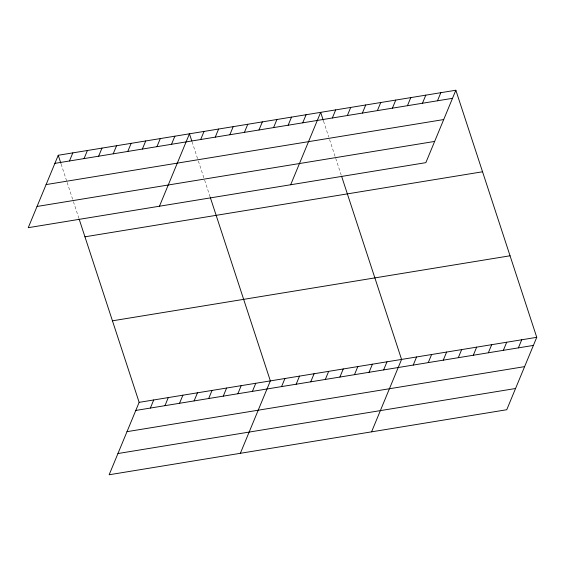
<?xml version="1.0" encoding="UTF-8"?>
<svg xmlns="http://www.w3.org/2000/svg" width="565" height="565" viewBox="0 0 565 565"><rect width="100%" height="100%" fill="white"/><g stroke="black" fill="none" stroke-linecap="round" stroke-linejoin="round"><path stroke-width="0.42" stroke-dasharray="2.83 2.12" d="M323.54 121.143L328.781 137.133M329.565 139.527L341.338 175.503M192.072 141.801L198.089 160.192M198.35 160.99L204.375 179.373M204.636 180.171L210.131 196.959M61.126 164.062L66.882 181.648M67.143 182.446L73.16 200.836M73.422 201.634L78.923 218.422"/><path stroke-width="0.85" d="M58.244 155.269L28.25 227.681L425.855 162.649L455.849 90.238L58.244 155.269L60.865 163.264M69.474 160.976L72.821 152.882M84.051 158.596L87.406 150.502M98.628 156.208L101.983 148.115M113.205 153.821L116.559 145.728M127.789 151.441L131.137 143.348M142.366 149.054L145.721 140.96M156.943 146.667L160.298 138.58M171.52 144.287L174.875 136.193M159.457 206.218L189.452 133.806L191.81 141.003M200.681 139.52L204.036 131.426M215.258 137.133L218.613 129.039M229.842 134.745L233.19 126.659M244.419 132.365L247.767 124.272M79.185 219.22L139.145 402.351L109.151 474.762L506.756 409.731L536.75 337.319L455.849 90.238M258.996 129.978L262.351 121.885M150.375 408.057L153.722 399.964M273.573 127.598L276.928 119.505M164.952 405.67L168.299 397.576M288.157 125.211L291.505 117.117M179.529 403.29L182.883 395.196M302.734 122.824L306.082 114.73M194.106 400.903L197.46 392.809M290.671 184.762L320.666 112.35L323.279 120.345M208.69 398.516L212.037 390.429M332.333 117.986L335.688 109.892M223.267 396.136L226.614 388.042M347.355 115.528L350.703 107.435M237.844 393.749L241.198 385.655M362.377 113.071L365.725 104.977M252.421 391.368L255.776 383.275M377.392 110.613L380.746 102.519M240.358 453.3L270.353 380.888L210.392 197.757M392.414 108.155L395.768 100.069M281.582 386.594L284.937 378.508M407.436 105.704L410.79 97.611M296.159 384.214L299.514 376.12M422.458 103.247L425.805 95.153M310.736 381.827L314.091 373.733M437.48 100.789L440.827 92.695M325.32 379.447L328.668 371.353M339.897 377.06L343.252 368.966M354.474 374.673L357.829 366.579M369.051 372.293L372.406 364.199M383.635 369.906L386.983 361.812M371.572 431.844L401.567 359.432L341.606 176.301M413.234 365.068L416.582 356.974M428.256 362.61L431.604 354.516M443.271 360.152L446.625 352.059M458.293 357.694L461.647 349.601M473.315 355.237L476.669 347.143M488.337 352.779L491.691 344.692M503.359 350.321L506.706 342.235M518.38 347.871L521.728 339.777M54.89 163.363L452.494 98.331M46.097 184.586L443.709 119.554M37.043 206.458L434.647 141.427M84.941 236.806L482.545 171.774M112.449 320.814L510.054 255.783M139.145 402.351L536.75 337.319M135.791 410.444L533.395 345.413M126.998 431.667L524.61 366.636M117.944 453.533L515.548 388.508"/></g></svg>
